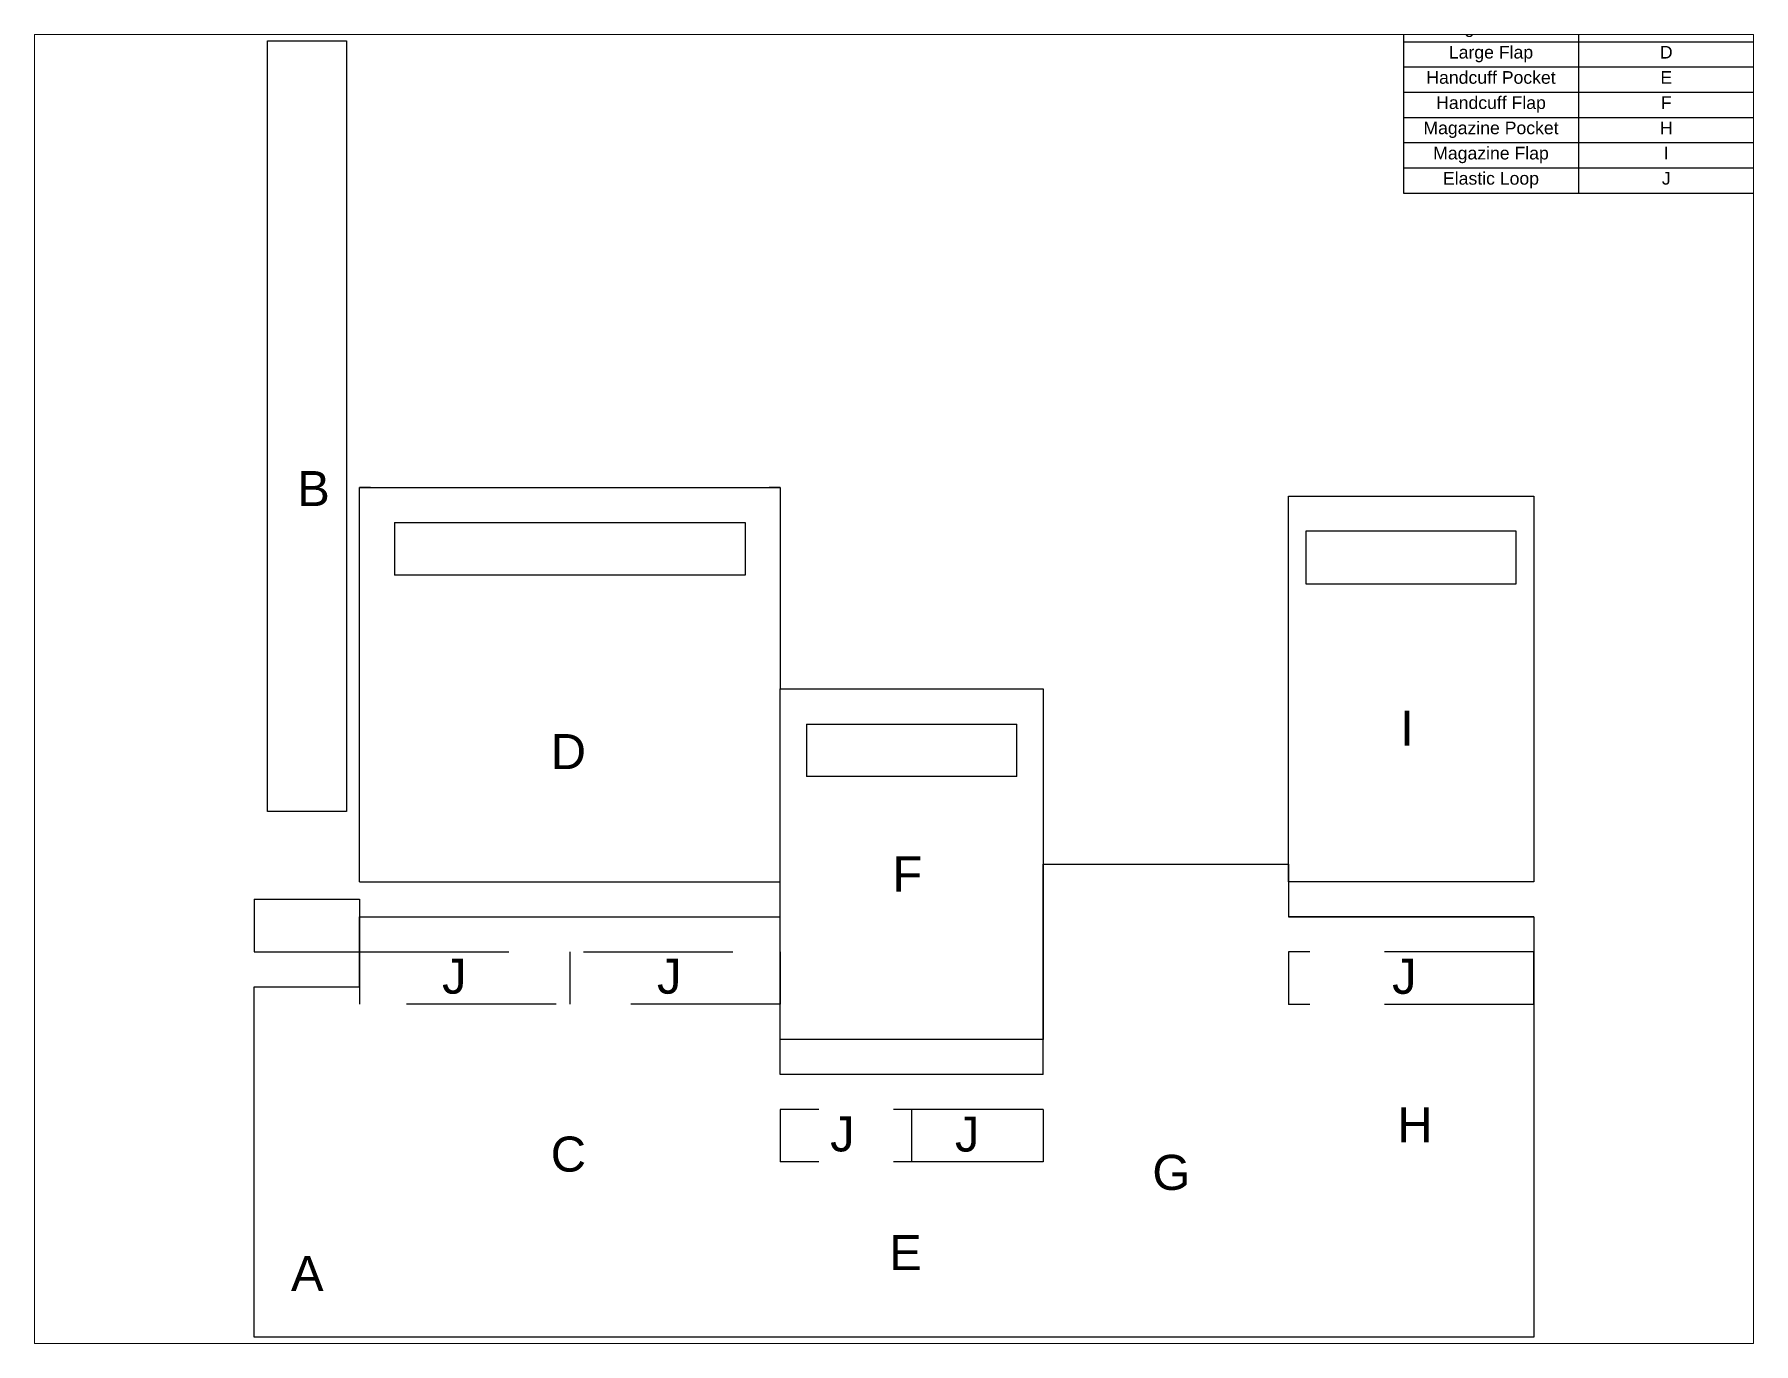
# Paper-space layout 'Layout2' of a CAD drawing. Header units: inches. Extents: x 1.05 to 9.45, y 0.8 to 7.2.
# The model-space entities are those that its viewports show. They can reach past a viewport. Long polylines and large blocks are cut down to what shows.
import ezdxf

# ---------------------------------------------------------------- set-up
doc = ezdxf.new("R2010")
doc.units = ezdxf.units.IN
doc.header["$MEASUREMENT"] = 0
doc.linetypes.add('HIDDEN', pattern=[0.375, 0.25, -0.125])
doc.layers.add('T001L001', color=7, linetype='Continuous')
doc.styles.get("Standard").update_dxf_attribs({"font": 'arial.ttf'})

# ---------------------------------------------------------------- blocks, each defined once
blk = doc.blocks.new('*T10')
at = {"color": 0, "linetype": 'ByBlock', "lineweight": -2, "transparency": 16777216}
for p, q in [((0, 0), (5, 0)), ((0, 0), (0, -3.693)), ((5, 0), (5, -3.693)), ((0, -0.453), (5, -0.453)), ((2.5, -0.453), (2.5, -3.693)), ((0, -0.813), (5, -0.813)), ((0, -1.173), (5, -1.173)), ((0, -1.533), (5, -1.533)), ((0, -1.893), (5, -1.893)), ((0, -2.253), (5, -2.253)), ((0, -2.613), (5, -2.613)), ((0, -2.973), (5, -2.973)), ((0, -3.333), (5, -3.333)), ((0, -3.693), (5, -3.693))]:
    blk.add_line(p, q, dxfattribs=at)
at = {"color": 0, "transparency": 16777216}
for s, insert, char_height, width, attachment_point in [('Key', (2.5, -0.227), 0.25, 4.88, 5), ('Baton Pocket', (1.25, -0.633), 0.18, 2.38, 5), ('A', (3.75, -0.633), 0.18, 2.38, 5), ('Baton Flap', (1.25, -0.873), 0.18, 2.38, 2), ('B', (3.75, -0.873), 0.18, 2.38, 2), ('Large Pocket', (1.25, -1.233), 0.18, 2.38, 2), ('C', (3.75, -1.233), 0.18, 2.38, 2), ('Large Flap', (1.25, -1.593), 0.18, 2.38, 2), ('D', (3.75, -1.593), 0.18, 2.38, 2), ('Handcuff Pocket', (1.25, -1.953), 0.18, 2.38, 2), ('E', (3.75, -1.953), 0.18, 2.38, 2), ('Handcuff Flap', (1.25, -2.313), 0.18, 2.38, 2), ('F', (3.75, -2.313), 0.18, 2.38, 2), ('Magazine Pocket', (1.25, -2.673), 0.18, 2.38, 2), ('H', (3.75, -2.673), 0.18, 2.38, 2), ('Magazine Flap', (1.25, -3.033), 0.18, 2.38, 2), ('I', (3.75, -3.033), 0.18, 2.38, 2), ('Elastic Loop', (1.25, -3.393), 0.18, 2.38, 2), ('J', (3.75, -3.393), 0.18, 2.38, 2)]:
    blk.add_mtext(s, dxfattribs=dict(at, insert=insert, char_height=char_height, width=width, attachment_point=attachment_point))

msp = doc.modelspace()

# ---------------------------------------------------------------- linework, layer by layer
at = {"linetype": 'Continuous'}
for p, q in [((13.593, 14.475), (13.593, 13.725)), ((18.593, 14.475), (18.593, 13.725)), ((24.343, 9.6), (25.093, 9.6)), ((11.593, 9.1), (13.093, 9.1)), ((11.593, 8.35), (13.093, 8.35)), ((13.092, 8.351), (13.092, 7.601)), ((19.093, 8.351), (19.093, 7.601)), ((11.593, 2.85), (11.593, 7.85)), ((11.593, 7.85), (13.093, 7.85)), ((13.093, 2.85), (11.593, 2.85)), ((13.093, 2.85), (13.093, 2.85))]:
    msp.add_line(p, q, dxfattribs=at)
for p, q in [((11.593, 9.1), (11.593, 8.35)), ((11.593, 9.1), (11.593, 8.35)), ((13.093, 9.1), (13.092, 8.351)), ((13.093, 7.85), (13.093, 8.85)), ((29.843, 7.599), (29.843, 8.349)), ((19.093, 2.85), (13.093, 2.85)), ((22.843, 2.85), (19.093, 2.85)), ((26.343, 2.85), (22.843, 2.85)), ((29.843, 2.85), (26.343, 2.85))]:
    msp.add_line(p, q)
at = {"linetype": 'HIDDEN'}
for p, q in [((16.092, 8.351), (16.092, 7.601)), ((26.343, 8.349), (26.343, 7.599)), ((19.093, 6.1), (19.093, 5.35)), ((20.968, 6.1), (20.968, 5.35)), ((22.843, 6.1), (22.843, 5.35))]:
    msp.add_line(p, q, dxfattribs=at)
at = {"layer": 'T001L001'}
for p, q in [((11.781, 21.35), (12.906, 21.35)), ((11.781, 10.35), (11.781, 21.35)), ((12.906, 21.35), (12.906, 10.35)), ((26.343, 9.35), (26.343, 14.85)), ((29.843, 14.85), (29.843, 9.35)), ((12.906, 10.35), (11.781, 10.35)), ((12.906, 10.35), (11.781, 10.35)), ((29.843, 9.35), (26.343, 9.35))]:
    msp.add_line(p, q, dxfattribs=at)
for points in [[(13.093, 14.975), (19.093, 14.975)], [(13.093, 9.35), (13.093, 14.975), (13.25, 14.975), (13.093, 14.975)], [(19.093, 14.975), (18.935, 14.975), (19.093, 14.975), (19.093, 12.1)], [(26.343, 14.85), (29.843, 14.85)], [(13.593, 14.475), (18.593, 14.475)], [(29.593, 14.35), (26.593, 14.35)], [(26.593, 14.35), (26.593, 13.6)], [(29.593, 13.6), (29.593, 14.35)], [(18.593, 13.725), (13.593, 13.725)], [(26.593, 13.6), (29.593, 13.6)], [(19.093, 12.1), (22.843, 12.1)], [(19.093, 12.1), (22.843, 12.1)], [(19.468, 11.6), (22.468, 11.6)], [(19.468, 11.6), (19.468, 10.85)], [(22.468, 10.85), (22.468, 11.6)], [(22.468, 10.85), (19.468, 10.85)], [(22.843, 6.6), (22.843, 9.6)], [(22.843, 9.6), (26.343, 9.6)], [(26.343, 9.6), (26.343, 8.85)], [(13.093, 9.35), (19.093, 9.35)], [(13.093, 8.85), (19.093, 8.85)], [(19.093, 6.6), (19.093, 8.85)], [(26.343, 8.85), (29.843, 8.85)], [(26.343, 8.85), (26.343, 8.85)], [(29.843, 8.849), (26.343, 8.849)], [(29.843, 8.85), (29.843, 2.85)], [(29.843, 8.849), (29.843, 2.85)], [(22.843, 6.6), (20.718, 6.6), (19.093, 6.6)], [(22.843, 6.6), (19.093, 6.6)]]:
    msp.add_lwpolyline(points, dxfattribs=at)
at = {"layer": 'T001L001', "linetype": 'Continuous'}
msp.add_lwpolyline([(22.843, 12.1), (22.843, 12.1), (22.843, 12.1), (22.843, 7.1), (19.093, 7.1), (19.093, 12.1), (19.093, 12.1), (19.093, 12.1)], dxfattribs=at)
at = {"layer": 'T001L001', "linetype": 'HIDDEN'}
for points in [[(13.092, 8.351), (19.093, 8.351)], [(29.843, 8.349), (26.343, 8.349)], [(19.093, 7.601), (13.092, 7.601)], [(29.843, 7.599), (26.343, 7.599)], [(22.843, 6.1), (19.093, 6.1)], [(22.843, 5.35), (19.093, 5.35)]]:
    msp.add_lwpolyline(points, dxfattribs=at)

# ---------------------------------------------------------------- block references
msp.add_blockref('*T10', (27.983, 22.87))

# ---------------------------------------------------------------- texts
at = {"linetype": 'Continuous', "char_height": 0.5, "attachment_point": 1}
for s, insert in [('B', (12.205, 15.21)), ('I', (27.938, 11.79)), ('D', (15.821, 11.457)), ('F', (20.693, 9.71)), ('J', (14.271, 8.252)), ('J', (17.337, 8.252)), ('J', (27.822, 8.25)), ('J', (19.807, 6.001)), ('J', (21.587, 5.999)), ('H', (27.896, 6.13)), ('C', (15.821, 5.713)), ('G', (24.402, 5.452)), ('E', (20.649, 4.307)), ('A', (12.116, 4.009))]:
    msp.add_mtext_dynamic_manual_height_columns(s, width=1.45017, gutter_width=1, heights=[0], dxfattribs=dict(at, insert=insert))

psp = doc.layouts.new('Layout2')

# ---------------------------------------------------------------- viewports
at = {"layer": '0'}
psp.add_viewport(center=(5.25, 4), size=(8.4, 6.4), view_center_point=(20.7176, 12.0999), view_height=18.683775, dxfattribs=at)

doc.saveas('drawing.dxf')
